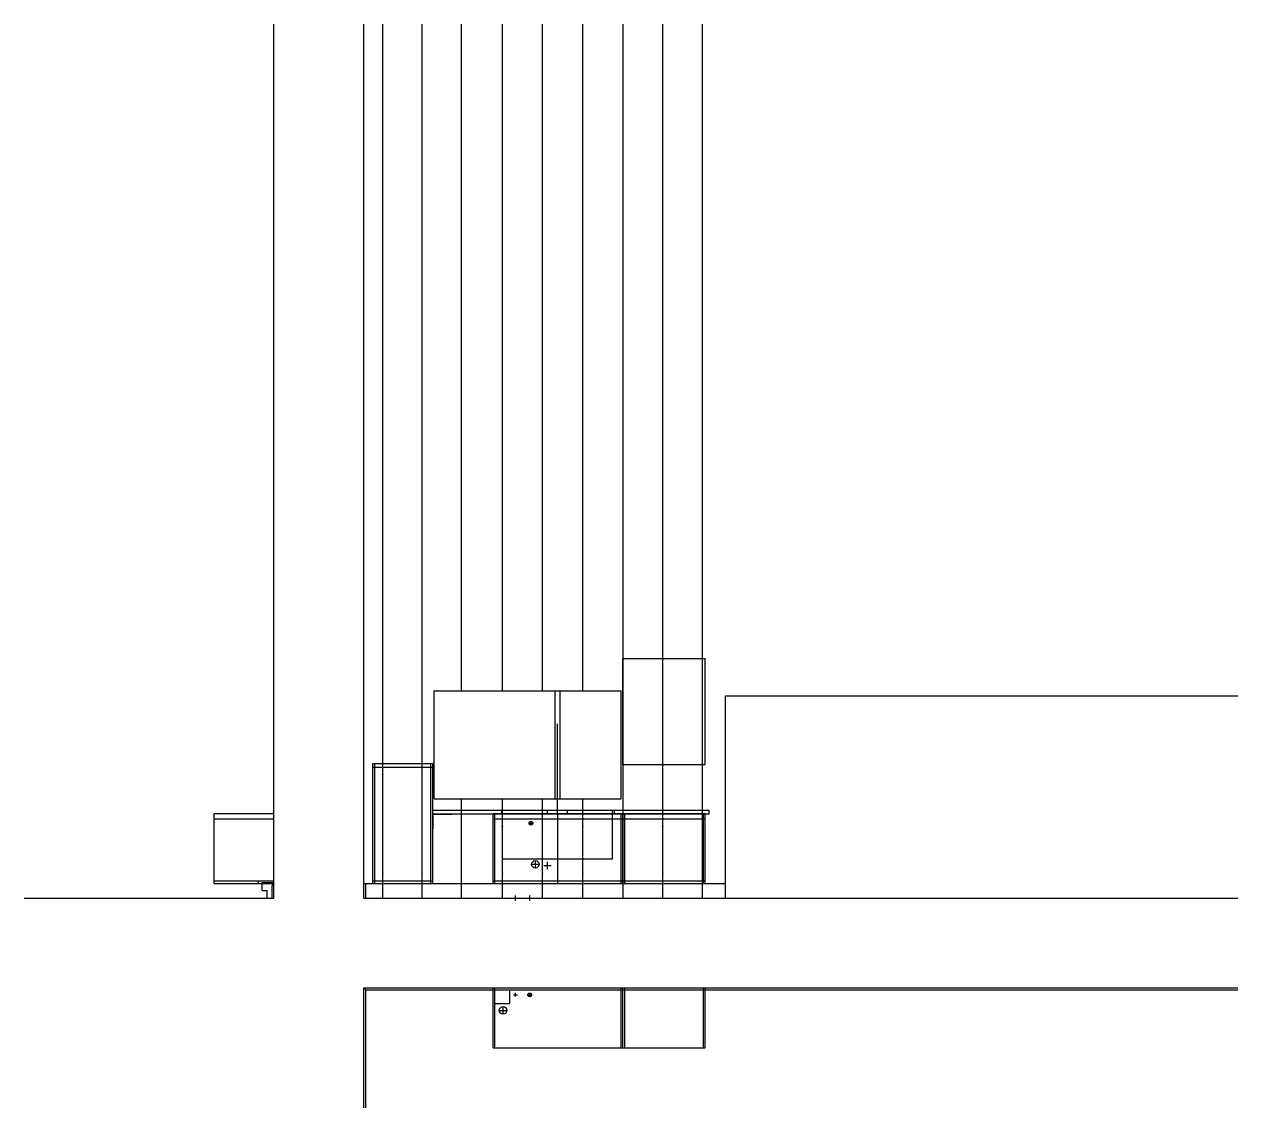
# Model space of a CAD drawing. Header units: inches. Extents: x -136 to 350, y -84 to 350.
import ezdxf

# ---------------------------------------------------------------- set-up
doc = ezdxf.new("R2010")
doc.units = ezdxf.units.IN
doc.header["$MEASUREMENT"] = 0
for name, color, linetype, lineweight, true_color in [('bracket', 2, 'Continuous', 25, 0xffff00), ('cabinets', 6, 'Continuous', 25, 0xff00ff), ('counter', 3, 'Continuous', 25, 0x00ff00), ('dshwsh connect', 3, 'Continuous', 25, 0x00ff00), ('Holes ... Pipes', 2, 'Continuous', 25, 0xffff00), ('Holes ... screws', 2, 'Continuous', 25, 0xffff00), ('studs', 1, 'Continuous', 25, 0xff0000), ('trim', 30, 'Continuous', 25, 0xff7f00), ('Walls', 4, 'Continuous', 25, 0x00ffff)]:
    doc.layers.add(name, color=color, linetype=linetype, lineweight=lineweight, true_color=true_color)

msp = doc.modelspace()

# ---------------------------------------------------------------- linework, layer by layer
at = {"layer": 'bracket'}
for p, q in [((27.59375, 27.6557), (27.59375, 33.7215)), ((27.72205, 27.6557), (27.72205, 33.5932)), ((27.72205, 33.5932), (35.40625, 33.5932)), ((35.40625, 33.5932), (35.40625, 33.7215)), ((27.59375, 27.6557), (27.72205, 27.6557))]:
    msp.add_line(p, q, dxfattribs=at)
at = {"layer": 'cabinets'}
for p, q in [((103.75, 96), (136.75, 96)), ((103.75, 53.4375), (103.75, 96)), ((136.75, 53.4375), (136.75, 96)), ((3.59375, 5.875), (3.59375, 53.875)), ((3.59375, 53.875), (27.59375, 53.875)), ((4.34375, 5.875), (4.34375, 53.875)), ((26.84375, 5.875), (26.84375, 53.875)), ((27.59375, 5.875), (27.59375, 53.875)), ((3.59375, 52.375), (27.59375, 52.375)), ((103.75, 53.4375), (136.75, 53.4375)), ((-60, 33.8125), (-36, 33.8125)), ((-60, 5.875), (-60, 33.8125)), ((-60, 31.75), (-36, 31.75)), ((51.75, 5.875), (51.75, 33.8125)), ((51.75, 33.8125), (136.75, 33.8125)), ((51.75, 31.75), (136.75, 31.75)), ((52.5, 5.875), (52.5, 33.8125)), ((77.75, 5.875), (77.75, 33.8125)), ((103, 5.875), (103, 33.8125)), ((103.75, 5.875), (103.75, 33.8125)), ((104.5, 5.875), (104.5, 33.8125)), ((136, 5.875), (136, 33.8125)), ((136.75, 5.875), (136.75, 33.8125)), ((-60, 6.9375), (-36, 6.9375)), ((-60, 5.875), (-36, 5.875)), ((-42.1875, 5.875), (-42.1875, 6.9375)), ((3.59375, 6.9375), (27.59375, 6.9375)), ((3.59375, 5.875), (27.59375, 5.875)), ((51.75, 6.9375), (136.75, 6.9375)), ((51.75, 5.875), (136.75, 5.875)), ((51.75, -60), (51.75, -36)), ((52.5, -60), (52.5, -36)), ((58.5, -42.1875), (58.5, -36.75)), ((103, -60), (103, -36)), ((103.75, -60), (103.75, -36)), ((104.5, -60), (104.5, -36)), ((136, -60), (136, -36)), ((136.75, -60), (136.75, -36)), ((52.5, -42.1875), (58.5, -42.1875)), ((51.75, -60), (136.75, -60))]:
    msp.add_line(p, q, dxfattribs=at)
at = {"layer": 'counter'}
for p, q in [((77.59375, 33.75), (77.59375, 69.75)), ((27.59375, 33.7215), (27.59375, 35.2215)), ((27.59375, 35.2215), (138.34375, 35.2215)), ((55.28125, 33.75), (55.28125, 35.2215)), ((55.59375, 33.75), (55.59375, 35.2215)), ((73.59375, 33.75), (73.59375, 35.2215)), ((81.59375, 33.75), (81.59375, 35.2215)), ((99.59375, 33.75), (99.59375, 35.2215)), ((100.34375, 33.75), (100.34375, 35.2215)), ((138.34375, 33.7215), (138.34375, 35.2215)), ((27.59375, 33.7215), (138.34375, 33.7215)), ((55.59375, 15.75), (55.59375, 33.75)), ((99.59375, 15.75), (99.59375, 33.75)), ((55.59375, 15.75), (99.59375, 15.75))]:
    msp.add_line(p, q, dxfattribs=at)
at = {"layer": 'dshwsh connect'}
for p, q in [((-40.75, 6.25), (-36, 6.25)), ((-40.75, 3), (-40.75, 6.25)), ((-40.75, 3), (-38.75, 3)), ((-38.75, 0), (-38.75, 3))]:
    msp.add_line(p, q, dxfattribs=at)
at = {"layer": 'Holes ... Pipes'}
for p, q in [((66.1875, 30), (67.6875, 30)), ((66.9375, 29.25), (66.9375, 30.75)), ((68.6875, 12), (68.6875, 15)), ((67.1875, 13.5), (70.1875, 13.5)), ((72.0625, 13), (75.0625, 13)), ((73.5625, 11.5), (73.5625, 14.5)), ((60.75, -1), (60.75, 1)), ((66.4375, -1), (66.4375, 1)), ((60, -38.75), (61.5, -38.75)), ((60.75, -39.5), (60.75, -38)), ((65.6875, -38.8125), (67.1875, -38.8125)), ((66.4375, -39.5625), (66.4375, -38.0625)), ((55.75, -46.5), (55.75, -43.5)), ((54.25, -45), (57.25, -45))]:
    msp.add_line(p, q, dxfattribs=at)
for centre, radius in [((66.9375, 30), 0.75), ((68.6875, 13.5), 1.5), ((66.4375, -38.8125), 0.75), ((55.75, -45), 1.5)]:
    msp.add_circle(centre, radius, dxfattribs=at)
for centre, radius in [((73.5625, 13), 1.5), ((60.75, -38.75), 0.75)]:
    msp.add_arc(centre, radius, 0, 0, dxfattribs=at)
at = {"layer": 'Holes ... screws'}
for centre in [(7.5625, 49.375), (23.375, 49.375), (55.5, 28.75), (71.5625, 28.75), (87.6875, 28.75), (119.6875, 28.75), (135.6875, 28.75), (7.5625, 9.9375), (23.375, 9.9375), (55.5, 9.9375), (71.5625, 9.9375), (87.6875, 9.9375), (119.6875, 9.9375), (135.6875, 9.9375)]:
    msp.add_circle(centre, 0.0625, dxfattribs=at)
at = {"layer": 'studs'}
for p, q in [((7.5625, 0), (7.5625, 350)), ((23.375, 0), (23.375, 350)), ((39.125, 82.9375), (39.125, 350)), ((55.5, 82.9375), (55.5, 350)), ((71.5625, 82.9375), (71.5625, 350)), ((87.6875, 82.9375), (87.6875, 350)), ((103.8125, 0), (103.8125, 350)), ((119.6875, 0), (119.6875, 350)), ((135.6875, 0), (135.6875, 350)), ((39.125, 0), (39.125, 39.75)), ((55.5, 0), (55.5, 39.75)), ((71.5625, 0), (71.5625, 39.75)), ((87.6875, 0), (87.6875, 39.75))]:
    msp.add_line(p, q, dxfattribs=at)
at = {"layer": 'trim'}
for p, q in [((28.1875, 82.9375), (103.125, 82.9375)), ((28.1875, 39.75), (28.1875, 82.9375)), ((76.5625, 39.75), (76.5625, 82.9375)), ((78.625, 39.75), (78.625, 82.9375)), ((103.125, 39.75), (103.125, 82.9375)), ((144.8125, 0), (144.8125, 81)), ((144.8125, 81), (350, 81)), ((28.1875, 39.75), (103.125, 39.75)), ((-36, 5.8125), (-36.75, 5.0625)), ((-36.75, 0), (-36.75, 5.0625)), ((0, 5.8125), (144.8125, 5.8125)), ((0.75, 0), (0.75, 5.8125)), ((0.75, -36.75), (0, -36)), ((0.75, -36.75), (350, -36.75)), ((0.75, -84), (0.75, -36.75))]:
    msp.add_line(p, q, dxfattribs=at)
at = {"layer": 'Walls'}
for p, q in [((-36, 0), (-36, 350)), ((0, 0), (0, 350)), ((-136, 0), (-36, 0)), ((0, 0), (350, 0)), ((0, -36), (350, -36)), ((0, -84), (0, -36))]:
    msp.add_line(p, q, dxfattribs=at)

doc.saveas('drawing.dxf')
